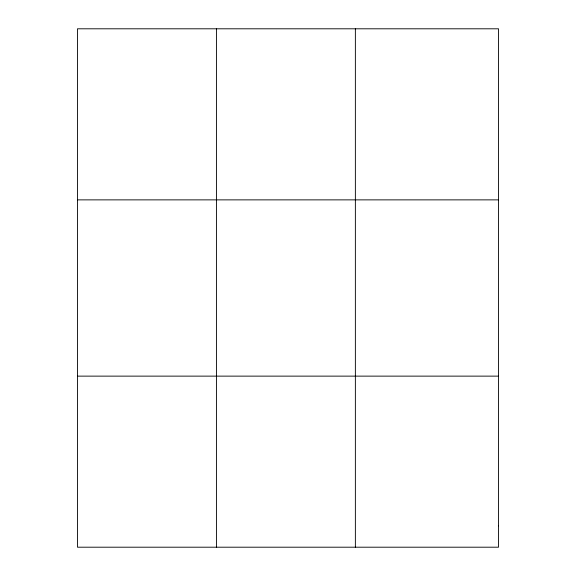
<?xml version="1.0" encoding="UTF-8"?>
<svg xmlns="http://www.w3.org/2000/svg" width="576" height="576" viewBox="0 0 576 576"><rect width="100%" height="100%" fill="white"/><g stroke="black" fill="none" stroke-linecap="round" stroke-linejoin="round"><path stroke-width="0.86" d="M216.425 547.2L216.425 28.8M355.37 547.2L355.37 28.8M77.472 199.872L498.528 199.872M77.472 376.128L498.528 376.128M498.528 525.816L498.528 547.2L77.472 547.2L77.472 28.8L498.528 28.8L498.528 525.816"/></g></svg>
